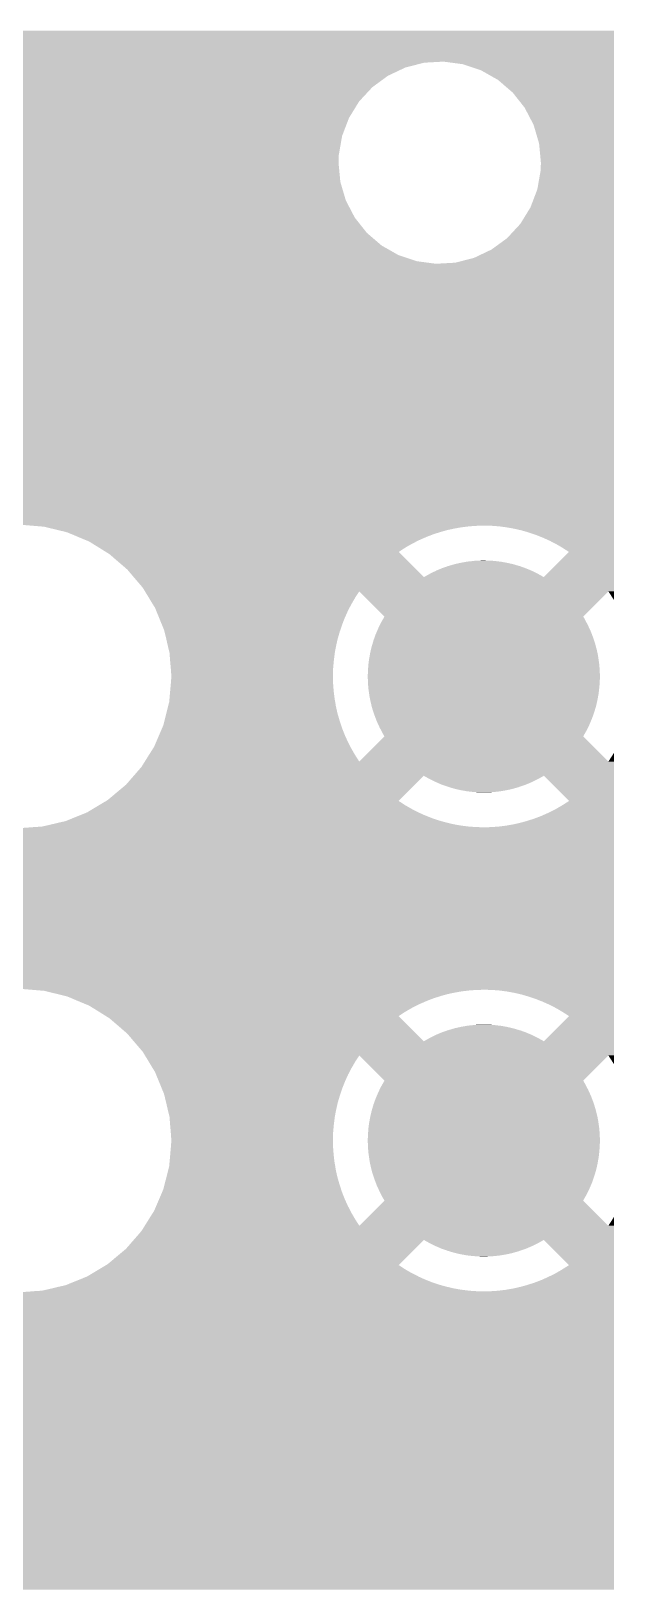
# Model space of a CAD drawing. Extents: x 295 to 953, y 10 to 290.
# Drawn here: x 727.81 to 734.82, y 71.79 to 90.56 of the extents above; entities that cross this region are included whole.
import ezdxf

# ---------------------------------------------------------------- set-up
doc = ezdxf.new("R2010")
doc.units = 0
doc.header["$LTSCALE"] = 5
doc.header["$MEASUREMENT"] = 0
doc.layers.add('PWR1', color=7, linetype='CONTINUOUS')

msp = doc.modelspace()

# ---------------------------------------------------------------- linework, layer by layer
at = {"layer": 'PWR1'}
for points in [[(525.272, 90.194), (525.272, 90.554), (734.822, 90.194), (734.822, 90.554)], [(716.615, 90.554), (716.847, 90.567), (734.822, 90.554), (734.822, 90.567)], [(525.272, 90.181), (525.272, 90.194), (732.539, 90.181), (732.772, 90.194)], [(525.272, 90.123), (525.272, 90.181), (732.313, 90.123), (732.539, 90.181)], [(525.272, 90.024), (525.272, 90.123), (732.103, 90.024), (732.313, 90.123)], [(733.003, 90.163), (732.772, 90.194), (734.822, 90.163), (734.822, 90.194)], [(733.224, 90.089), (733.003, 90.163), (734.822, 90.089), (734.822, 90.163)], [(733.427, 89.974), (733.224, 90.089), (734.822, 89.974), (734.822, 90.089)], [(525.272, 89.886), (525.272, 90.024), (731.915, 89.886), (732.103, 90.024)], [(733.604, 89.822), (733.427, 89.974), (734.822, 89.822), (734.822, 89.974)], [(525.272, 89.715), (525.272, 89.886), (731.756, 89.715), (731.915, 89.886)], [(525.272, 89.516), (525.272, 89.715), (731.634, 89.516), (731.756, 89.715)], [(733.748, 89.64), (733.604, 89.822), (734.822, 89.64), (734.822, 89.822)], [(733.856, 89.433), (733.748, 89.64), (734.822, 89.433), (734.822, 89.64)], [(525.272, 89.299), (525.272, 89.516), (731.551, 89.299), (731.634, 89.516)], [(733.922, 89.209), (733.856, 89.433), (734.822, 89.209), (734.822, 89.433)], [(525.272, 89.069), (525.272, 89.299), (731.511, 89.069), (731.551, 89.299)], [(733.944, 88.977), (733.922, 89.209), (734.822, 88.977), (734.822, 89.209)], [(525.272, 88.977), (525.272, 89.069), (731.508, 88.977), (731.511, 89.069)], [(525.272, 88.745), (525.272, 88.977), (731.53, 88.745), (731.508, 88.977)], [(733.941, 88.885), (733.944, 88.977), (734.822, 88.885), (734.822, 88.977)], [(733.901, 88.656), (733.941, 88.885), (734.822, 88.656), (734.822, 88.885)], [(525.272, 88.522), (525.272, 88.745), (731.596, 88.522), (731.53, 88.745)], [(733.818, 88.438), (733.901, 88.656), (734.822, 88.438), (734.822, 88.656)], [(525.272, 88.315), (525.272, 88.522), (731.704, 88.315), (731.596, 88.522)], [(733.696, 88.24), (733.818, 88.438), (734.822, 88.24), (734.822, 88.438)], [(525.272, 88.132), (525.272, 88.315), (731.849, 88.132), (731.704, 88.315)], [(733.537, 88.068), (733.696, 88.24), (734.822, 88.068), (734.822, 88.24)], [(525.272, 87.98), (525.272, 88.132), (732.026, 87.98), (731.849, 88.132)], [(733.349, 87.931), (733.537, 88.068), (734.822, 87.931), (734.822, 88.068)], [(525.272, 87.865), (525.272, 87.98), (732.228, 87.865), (732.026, 87.98)], [(525.272, 87.791), (525.272, 87.865), (732.449, 87.791), (732.228, 87.865)], [(732.913, 87.773), (733.139, 87.831), (734.822, 87.773), (734.822, 87.831)], [(733.139, 87.831), (733.349, 87.931), (734.822, 87.831), (734.822, 87.931)], [(525.272, 87.76), (525.272, 87.791), (732.68, 87.76), (732.449, 87.791)], [(525.272, 86.088), (525.272, 87.76), (734.822, 86.088), (734.822, 87.76)], [(732.68, 87.76), (732.913, 87.773), (734.822, 87.76), (734.822, 87.773)], [(688.171, 86.051), (687.651, 86.088), (734.822, 86.051), (734.822, 86.088)], [(688.687, 85.969), (688.171, 86.051), (734.822, 85.969), (734.822, 86.051)], [(689.193, 85.843), (688.687, 85.969), (734.822, 85.843), (734.822, 85.969)], [(689.687, 85.675), (689.193, 85.843), (734.822, 85.675), (734.822, 85.843)], [(690.165, 85.465), (689.687, 85.675), (734.822, 85.465), (734.822, 85.675)], [(690.623, 85.215), (690.165, 85.465), (734.822, 85.215), (734.822, 85.465)], [(691.057, 84.926), (690.623, 85.215), (734.822, 84.926), (734.822, 85.215)], [(691.445, 84.618), (691.057, 84.926), (734.822, 84.618), (734.822, 84.926)], [(727.812, 84.607), (727.68, 84.618), (734.822, 84.607), (734.822, 84.618)], [(727.834, 84.605), (727.812, 84.607), (733.175, 84.605), (733.265, 84.607)], [(727.908, 84.599), (727.834, 84.605), (733.085, 84.599), (733.175, 84.605)], [(727.965, 84.594), (727.908, 84.599), (733.045, 84.594), (733.085, 84.599)], [(727.989, 84.588), (727.965, 84.594), (732.995, 84.588), (733.045, 84.594)], [(728.051, 84.573), (727.989, 84.588), (732.907, 84.573), (732.995, 84.588)], [(728.131, 84.554), (728.051, 84.573), (732.819, 84.554), (732.907, 84.573)], [(728.228, 84.53), (728.131, 84.554), (732.732, 84.53), (732.819, 84.554)], [(728.242, 84.526), (728.228, 84.53), (732.721, 84.526), (732.732, 84.53)], [(728.301, 84.502), (728.242, 84.526), (732.646, 84.502), (732.721, 84.526)], [(728.378, 84.469), (728.301, 84.502), (732.562, 84.469), (732.646, 84.502)], [(728.465, 84.433), (728.378, 84.469), (732.48, 84.433), (732.562, 84.469)], [(733.355, 84.605), (733.265, 84.607), (734.822, 84.605), (734.822, 84.607)], [(733.445, 84.598), (733.355, 84.605), (734.822, 84.598), (734.822, 84.605)], [(733.534, 84.586), (733.445, 84.598), (734.822, 84.586), (734.822, 84.598)], [(733.623, 84.57), (733.534, 84.586), (734.822, 84.57), (734.822, 84.586)], [(733.71, 84.55), (733.623, 84.57), (734.822, 84.55), (734.822, 84.57)], [(733.797, 84.525), (733.71, 84.55), (734.822, 84.525), (734.822, 84.55)], [(733.882, 84.496), (733.797, 84.525), (734.822, 84.496), (734.822, 84.525)], [(733.966, 84.463), (733.882, 84.496), (734.822, 84.463), (734.822, 84.496)], [(734.048, 84.426), (733.966, 84.463), (734.822, 84.426), (734.822, 84.463)], [(728.506, 84.416), (728.465, 84.433), (732.446, 84.416), (732.48, 84.433)], [(728.544, 84.392), (728.506, 84.416), (732.399, 84.392), (732.446, 84.416)], [(728.616, 84.348), (728.544, 84.392), (732.321, 84.348), (732.399, 84.392)], [(728.694, 84.299), (728.616, 84.348), (732.245, 84.299), (732.321, 84.348)], [(728.708, 84.29), (728.694, 84.299), (732.232, 84.29), (732.245, 84.299)], [(728.749, 84.265), (728.708, 84.29), (732.257, 84.265), (732.232, 84.29)], [(728.965, 84.079), (728.749, 84.265), (732.443, 84.079), (732.257, 84.265)], [(733.979, 83.987), (734.282, 84.29), (734.822, 83.987), (734.822, 84.29)], [(734.128, 84.385), (734.048, 84.426), (734.822, 84.385), (734.822, 84.426)], [(734.206, 84.339), (734.128, 84.385), (734.822, 84.339), (734.822, 84.385)], [(734.282, 84.29), (734.206, 84.339), (734.822, 84.29), (734.822, 84.339)], [(729.043, 83.987), (728.965, 84.079), (732.535, 83.987), (732.443, 84.079)], [(732.689, 84.068), (732.748, 84.092), (733.824, 84.068), (733.766, 84.092)], [(732.748, 84.092), (732.762, 84.098), (733.766, 84.092), (733.751, 84.098)], [(732.762, 84.098), (732.823, 84.119), (733.751, 84.098), (733.692, 84.119)], [(732.823, 84.119), (732.837, 84.123), (733.692, 84.119), (733.676, 84.123)], [(732.837, 84.123), (732.899, 84.141), (733.676, 84.123), (733.616, 84.141)], [(732.899, 84.141), (732.913, 84.145), (733.616, 84.141), (733.6, 84.145)], [(732.913, 84.145), (732.976, 84.159), (733.6, 84.145), (733.539, 84.159)], [(732.976, 84.159), (732.99, 84.162), (733.539, 84.159), (733.522, 84.162)], [(732.99, 84.162), (733.054, 84.173), (733.522, 84.162), (733.462, 84.173)], [(733.054, 84.173), (733.068, 84.175), (733.462, 84.173), (733.443, 84.175)], [(733.068, 84.175), (733.134, 84.182), (733.443, 84.175), (733.383, 84.182)], [(733.134, 84.182), (733.146, 84.184), (733.383, 84.182), (733.362, 84.184)], [(733.146, 84.184), (733.217, 84.187), (733.362, 84.184), (733.304, 84.187)], [(733.217, 84.187), (733.225, 84.188), (733.304, 84.187), (733.225, 84.188)], [(729.15, 83.862), (729.043, 83.987), (734.822, 83.862), (734.822, 83.987)], [(732.535, 83.987), (732.549, 83.995), (733.979, 83.987), (733.965, 83.995)], [(732.549, 83.995), (732.605, 84.026), (733.965, 83.995), (733.91, 84.026)], [(732.605, 84.026), (732.618, 84.033), (733.91, 84.026), (733.895, 84.033)], [(732.618, 84.033), (732.676, 84.061), (733.895, 84.033), (733.839, 84.061)], [(732.676, 84.061), (732.689, 84.068), (733.839, 84.061), (733.824, 84.068)], [(729.178, 83.816), (729.15, 83.862), (734.822, 83.816), (734.822, 83.862)], [(729.224, 83.741), (729.178, 83.816), (731.709, 83.741), (731.758, 83.816)], [(729.271, 83.663), (729.224, 83.741), (731.664, 83.663), (731.709, 83.741)], [(732.061, 83.513), (731.758, 83.816), (734.453, 83.513), (734.756, 83.816)], [(734.809, 83.734), (734.756, 83.816), (734.822, 83.734), (734.822, 83.816)], [(734.821, 83.714), (734.809, 83.734), (734.822, 83.714), (734.822, 83.734)], [(734.821, 83.714), (734.821, 83.714), (734.821, 83.714), (734.822, 83.714)], [(729.299, 83.618), (729.271, 83.663), (731.64, 83.618), (731.664, 83.663)], [(729.313, 83.583), (729.299, 83.618), (731.622, 83.583), (731.64, 83.618)], [(729.347, 83.501), (729.313, 83.583), (731.585, 83.501), (731.622, 83.583)], [(732.038, 83.472), (732.061, 83.513), (734.477, 83.472), (734.453, 83.513)], [(729.381, 83.417), (729.347, 83.501), (731.552, 83.417), (731.585, 83.501)], [(729.407, 83.354), (729.381, 83.417), (731.531, 83.354), (731.552, 83.417)], [(729.413, 83.331), (729.407, 83.354), (731.523, 83.331), (731.531, 83.354)], [(729.434, 83.245), (729.413, 83.331), (731.498, 83.245), (731.523, 83.331)], [(731.956, 83.301), (731.969, 83.33), (734.557, 83.301), (734.546, 83.33)], [(731.969, 83.33), (731.987, 83.373), (734.546, 83.33), (734.526, 83.373)], [(731.987, 83.373), (732.001, 83.402), (734.526, 83.373), (734.513, 83.402)], [(732.001, 83.402), (732.022, 83.444), (734.513, 83.402), (734.491, 83.444)], [(732.022, 83.444), (732.038, 83.472), (734.491, 83.444), (734.477, 83.472)], [(729.454, 83.157), (729.434, 83.245), (731.478, 83.157), (731.498, 83.245)], [(729.474, 83.076), (729.454, 83.157), (731.463, 83.076), (731.478, 83.157)], [(731.896, 83.105), (731.907, 83.151), (734.618, 83.105), (734.606, 83.151)], [(731.907, 83.151), (731.916, 83.181), (734.606, 83.151), (734.598, 83.181)], [(731.916, 83.181), (731.929, 83.226), (734.598, 83.181), (734.584, 83.226)], [(731.929, 83.226), (731.94, 83.256), (734.584, 83.226), (734.574, 83.256)], [(731.94, 83.256), (731.956, 83.301), (734.574, 83.256), (734.557, 83.301)], [(729.474, 83.068), (729.474, 83.076), (731.462, 83.068), (731.463, 83.076)], [(729.481, 82.979), (729.474, 83.068), (731.451, 82.979), (731.462, 83.068)], [(729.489, 82.889), (729.481, 82.979), (731.443, 82.889), (731.451, 82.979)], [(731.866, 82.917), (731.869, 82.949), (734.648, 82.917), (734.645, 82.949)], [(731.869, 82.949), (731.875, 82.996), (734.645, 82.949), (734.638, 82.996)], [(731.875, 82.996), (731.881, 83.027), (734.638, 82.996), (734.634, 83.027)], [(731.881, 83.027), (731.889, 83.074), (734.634, 83.027), (734.625, 83.074)], [(731.889, 83.074), (731.896, 83.105), (734.625, 83.074), (734.618, 83.105)], [(729.496, 82.791), (729.489, 82.889), (731.441, 82.791), (731.443, 82.889)], [(729.489, 82.701), (729.496, 82.791), (731.443, 82.701), (731.441, 82.791)], [(731.86, 82.791), (731.861, 82.839), (734.654, 82.791), (734.653, 82.839)], [(731.861, 82.744), (731.86, 82.791), (734.653, 82.744), (734.654, 82.791)], [(731.861, 82.839), (731.863, 82.87), (734.653, 82.839), (734.652, 82.87)], [(731.863, 82.87), (731.866, 82.917), (734.652, 82.87), (734.648, 82.917)], [(729.473, 82.522), (729.481, 82.611), (731.461, 82.522), (731.45, 82.611)], [(729.481, 82.611), (729.489, 82.701), (731.45, 82.611), (731.443, 82.701)], [(731.862, 82.712), (731.861, 82.744), (734.651, 82.712), (734.653, 82.744)], [(731.866, 82.665), (731.862, 82.712), (734.648, 82.665), (734.651, 82.712)], [(731.869, 82.633), (731.866, 82.665), (734.644, 82.633), (734.648, 82.665)], [(731.876, 82.587), (731.869, 82.633), (734.639, 82.587), (734.644, 82.633)], [(731.88, 82.555), (731.876, 82.587), (734.633, 82.555), (734.639, 82.587)], [(729.435, 82.345), (729.457, 82.433), (731.496, 82.345), (731.476, 82.433)], [(729.457, 82.433), (729.47, 82.484), (731.476, 82.433), (731.468, 82.484)], [(729.47, 82.484), (729.473, 82.522), (731.468, 82.484), (731.461, 82.522)], [(731.889, 82.509), (731.88, 82.555), (734.625, 82.509), (734.633, 82.555)], [(731.896, 82.478), (731.889, 82.509), (734.618, 82.478), (734.625, 82.509)], [(731.907, 82.432), (731.896, 82.478), (734.607, 82.432), (734.618, 82.478)], [(731.915, 82.401), (731.907, 82.432), (734.598, 82.401), (734.607, 82.432)], [(731.93, 82.356), (731.915, 82.401), (734.584, 82.356), (734.598, 82.401)], [(729.386, 82.173), (729.4, 82.207), (731.549, 82.173), (731.538, 82.207)], [(729.4, 82.207), (729.413, 82.259), (731.538, 82.207), (731.521, 82.259)], [(729.413, 82.259), (729.435, 82.345), (731.521, 82.259), (731.496, 82.345)], [(731.94, 82.326), (731.93, 82.356), (734.574, 82.326), (734.584, 82.356)], [(731.957, 82.282), (731.94, 82.326), (734.558, 82.282), (734.574, 82.326)], [(731.968, 82.252), (731.957, 82.282), (734.545, 82.252), (734.558, 82.282)], [(731.988, 82.209), (731.968, 82.252), (734.527, 82.209), (734.545, 82.252)], [(732.001, 82.18), (731.988, 82.209), (734.513, 82.18), (734.527, 82.209)], [(729.315, 82.007), (729.35, 82.089), (731.619, 82.007), (731.582, 82.089)], [(729.35, 82.089), (729.386, 82.173), (731.582, 82.089), (731.549, 82.173)], [(731.758, 81.766), (732.061, 82.069), (734.756, 81.766), (734.453, 82.069)], [(732.023, 82.138), (732.001, 82.18), (734.492, 82.138), (734.513, 82.18)], [(732.037, 82.11), (732.023, 82.138), (734.476, 82.11), (734.492, 82.138)], [(732.061, 82.069), (732.037, 82.11), (734.453, 82.069), (734.476, 82.11)], [(729.176, 81.766), (729.228, 81.849), (731.758, 81.766), (731.705, 81.849)], [(729.228, 81.849), (729.277, 81.927), (731.705, 81.849), (731.66, 81.927)], [(729.277, 81.927), (729.288, 81.944), (731.66, 81.927), (731.651, 81.944)], [(729.288, 81.944), (729.315, 82.007), (731.651, 81.944), (731.619, 82.007)], [(734.756, 81.766), (734.805, 81.842), (734.822, 81.766), (734.822, 81.842)], [(734.805, 81.842), (734.821, 81.869), (734.822, 81.842), (734.822, 81.869)], [(734.821, 81.869), (734.821, 81.869), (734.822, 81.869), (734.821, 81.869)], [(729.043, 81.595), (729.136, 81.702), (734.822, 81.595), (734.822, 81.702)], [(729.136, 81.702), (729.176, 81.766), (734.822, 81.702), (734.822, 81.766)], [(728.73, 81.304), (728.949, 81.487), (732.243, 81.304), (732.427, 81.487)], [(728.949, 81.487), (729.043, 81.595), (732.427, 81.487), (732.535, 81.595)], [(732.549, 81.587), (732.535, 81.595), (733.965, 81.587), (733.979, 81.595)], [(732.604, 81.556), (732.549, 81.587), (733.909, 81.556), (733.965, 81.587)], [(732.619, 81.549), (732.604, 81.556), (733.896, 81.549), (733.909, 81.556)], [(732.675, 81.521), (732.619, 81.549), (733.838, 81.521), (733.896, 81.549)], [(732.69, 81.515), (732.675, 81.521), (733.825, 81.515), (733.838, 81.521)], [(732.747, 81.49), (732.69, 81.515), (733.765, 81.49), (733.825, 81.515)], [(732.763, 81.485), (732.747, 81.49), (733.752, 81.485), (733.765, 81.49)], [(732.822, 81.464), (732.763, 81.485), (733.691, 81.464), (733.752, 81.485)], [(732.838, 81.459), (732.822, 81.464), (733.677, 81.459), (733.691, 81.464)], [(732.898, 81.441), (732.838, 81.459), (733.615, 81.441), (733.677, 81.459)], [(734.282, 81.292), (733.979, 81.595), (734.822, 81.292), (734.822, 81.595)], [(728.629, 81.243), (728.711, 81.292), (732.307, 81.243), (732.232, 81.292)], [(728.711, 81.292), (728.73, 81.304), (732.232, 81.292), (732.243, 81.304)], [(732.914, 81.437), (732.898, 81.441), (733.601, 81.437), (733.615, 81.441)], [(732.974, 81.423), (732.914, 81.437), (733.538, 81.423), (733.601, 81.437)], [(732.992, 81.42), (732.974, 81.423), (733.524, 81.42), (733.538, 81.423)], [(733.052, 81.409), (732.992, 81.42), (733.459, 81.409), (733.524, 81.42)], [(733.071, 81.407), (733.052, 81.409), (733.446, 81.407), (733.459, 81.409)], [(733.131, 81.4), (733.071, 81.407), (733.38, 81.4), (733.446, 81.407)], [(733.152, 81.399), (733.131, 81.4), (733.368, 81.399), (733.38, 81.4)], [(733.21, 81.395), (733.152, 81.399), (733.297, 81.395), (733.368, 81.399)], [(733.289, 81.395), (733.21, 81.395), (733.289, 81.395), (733.297, 81.395)], [(734.193, 81.235), (734.269, 81.283), (734.822, 81.235), (734.822, 81.283)], [(734.269, 81.283), (734.282, 81.292), (734.822, 81.283), (734.822, 81.292)], [(728.241, 81.057), (728.312, 81.086), (732.717, 81.057), (732.631, 81.086)], [(728.312, 81.086), (728.394, 81.119), (732.631, 81.086), (732.548, 81.119)], [(728.394, 81.119), (728.485, 81.156), (732.548, 81.119), (732.466, 81.156)], [(728.485, 81.156), (728.486, 81.157), (732.466, 81.156), (732.466, 81.157)], [(728.486, 81.157), (728.554, 81.198), (732.466, 81.157), (732.385, 81.198)], [(728.554, 81.198), (728.629, 81.243), (732.385, 81.198), (732.307, 81.243)], [(733.782, 81.053), (733.868, 81.081), (734.822, 81.053), (734.822, 81.081)], [(733.868, 81.081), (733.952, 81.113), (734.822, 81.081), (734.822, 81.113)], [(733.952, 81.113), (734.034, 81.15), (734.822, 81.113), (734.822, 81.15)], [(734.034, 81.15), (734.115, 81.19), (734.822, 81.15), (734.822, 81.19)], [(734.115, 81.19), (734.193, 81.235), (734.822, 81.19), (734.822, 81.235)], [(693.546, 80.519), (693.488, 80.964), (734.822, 80.519), (734.822, 80.964)], [(727.657, 80.964), (727.812, 80.975), (734.822, 80.964), (734.822, 80.975)], [(727.812, 80.975), (727.849, 80.978), (733.249, 80.975), (733.159, 80.978)], [(727.849, 80.978), (727.942, 80.984), (733.159, 80.978), (733.074, 80.984)], [(727.942, 80.984), (727.944, 80.985), (733.074, 80.984), (733.069, 80.985)], [(727.944, 80.985), (727.993, 80.996), (733.069, 80.985), (732.98, 80.996)], [(727.993, 80.996), (728.062, 81.012), (732.98, 80.996), (732.891, 81.012)], [(728.062, 81.012), (728.149, 81.033), (732.891, 81.012), (732.803, 81.033)], [(728.149, 81.033), (728.22, 81.049), (732.803, 81.033), (732.745, 81.049)], [(728.22, 81.049), (728.241, 81.057), (732.745, 81.049), (732.717, 81.057)], [(733.249, 80.975), (733.339, 80.977), (734.822, 80.975), (734.822, 80.977)], [(733.339, 80.977), (733.429, 80.983), (734.822, 80.977), (734.822, 80.983)], [(733.429, 80.983), (733.518, 80.994), (734.822, 80.983), (734.822, 80.994)], [(733.518, 80.994), (733.607, 81.009), (734.822, 80.994), (734.822, 81.009)], [(733.607, 81.009), (733.695, 81.029), (734.822, 81.009), (734.822, 81.029)], [(733.695, 81.029), (733.782, 81.053), (734.822, 81.029), (734.822, 81.053)], [(693.568, 79.997), (693.546, 80.519), (734.822, 79.997), (734.822, 80.519)], [(693.558, 79.644), (693.568, 79.997), (734.822, 79.644), (734.822, 79.997)], [(693.505, 79.125), (693.558, 79.644), (734.822, 79.125), (734.822, 79.644)], [(693.488, 79.03), (693.505, 79.125), (734.822, 79.03), (734.822, 79.125)], [(727.812, 79.019), (727.68, 79.03), (734.822, 79.019), (734.822, 79.03)], [(727.834, 79.017), (727.812, 79.019), (733.175, 79.017), (733.265, 79.019)], [(727.908, 79.011), (727.834, 79.017), (733.085, 79.011), (733.175, 79.017)], [(727.965, 79.006), (727.908, 79.011), (733.045, 79.006), (733.085, 79.011)], [(733.355, 79.017), (733.265, 79.019), (734.822, 79.017), (734.822, 79.019)], [(733.445, 79.01), (733.355, 79.017), (734.822, 79.01), (734.822, 79.017)], [(733.534, 78.998), (733.445, 79.01), (734.822, 78.998), (734.822, 79.01)], [(727.989, 79), (727.965, 79.006), (732.995, 79), (733.045, 79.006)], [(728.051, 78.985), (727.989, 79), (732.907, 78.985), (732.995, 79)], [(728.131, 78.966), (728.051, 78.985), (732.819, 78.966), (732.907, 78.985)], [(728.228, 78.942), (728.131, 78.966), (732.732, 78.942), (732.819, 78.966)], [(728.242, 78.938), (728.228, 78.942), (732.721, 78.938), (732.732, 78.942)], [(728.301, 78.914), (728.242, 78.938), (732.646, 78.914), (732.721, 78.938)], [(728.378, 78.881), (728.301, 78.914), (732.562, 78.881), (732.646, 78.914)], [(728.465, 78.845), (728.378, 78.881), (732.48, 78.845), (732.562, 78.881)], [(728.506, 78.828), (728.465, 78.845), (732.446, 78.828), (732.48, 78.845)], [(728.544, 78.804), (728.506, 78.828), (732.399, 78.804), (732.446, 78.828)], [(733.623, 78.982), (733.534, 78.998), (734.822, 78.982), (734.822, 78.998)], [(733.71, 78.962), (733.623, 78.982), (734.822, 78.962), (734.822, 78.982)], [(733.797, 78.937), (733.71, 78.962), (734.822, 78.937), (734.822, 78.962)], [(733.882, 78.908), (733.797, 78.937), (734.822, 78.908), (734.822, 78.937)], [(733.966, 78.875), (733.882, 78.908), (734.822, 78.875), (734.822, 78.908)], [(734.048, 78.838), (733.966, 78.875), (734.822, 78.838), (734.822, 78.875)], [(734.128, 78.797), (734.048, 78.838), (734.822, 78.797), (734.822, 78.838)], [(728.616, 78.76), (728.544, 78.804), (732.321, 78.76), (732.399, 78.804)], [(728.694, 78.711), (728.616, 78.76), (732.245, 78.711), (732.321, 78.76)], [(728.708, 78.702), (728.694, 78.711), (732.232, 78.702), (732.245, 78.711)], [(728.749, 78.677), (728.708, 78.702), (732.257, 78.677), (732.232, 78.702)], [(728.965, 78.491), (728.749, 78.677), (732.443, 78.491), (732.257, 78.677)], [(733.979, 78.399), (734.282, 78.702), (734.822, 78.399), (734.822, 78.702)], [(734.206, 78.751), (734.128, 78.797), (734.822, 78.751), (734.822, 78.797)], [(734.282, 78.702), (734.206, 78.751), (734.822, 78.702), (734.822, 78.751)], [(729.043, 78.399), (728.965, 78.491), (732.535, 78.399), (732.443, 78.491)], [(732.605, 78.438), (732.618, 78.445), (733.91, 78.438), (733.895, 78.445)], [(732.618, 78.445), (732.676, 78.473), (733.895, 78.445), (733.839, 78.473)], [(732.676, 78.473), (732.689, 78.48), (733.839, 78.473), (733.824, 78.48)], [(732.689, 78.48), (732.748, 78.504), (733.824, 78.48), (733.766, 78.504)], [(732.748, 78.504), (732.762, 78.51), (733.766, 78.504), (733.751, 78.51)], [(732.762, 78.51), (732.823, 78.531), (733.751, 78.51), (733.692, 78.531)], [(732.823, 78.531), (732.837, 78.535), (733.692, 78.531), (733.676, 78.535)], [(732.837, 78.535), (732.899, 78.553), (733.676, 78.535), (733.616, 78.553)], [(732.899, 78.553), (732.913, 78.557), (733.616, 78.553), (733.6, 78.557)], [(732.913, 78.557), (732.976, 78.571), (733.6, 78.557), (733.539, 78.571)], [(732.976, 78.571), (732.99, 78.574), (733.539, 78.571), (733.522, 78.574)], [(732.99, 78.574), (733.054, 78.585), (733.522, 78.574), (733.462, 78.585)], [(733.054, 78.585), (733.068, 78.587), (733.462, 78.585), (733.443, 78.587)], [(733.068, 78.587), (733.134, 78.594), (733.443, 78.587), (733.383, 78.594)], [(733.134, 78.594), (733.146, 78.596), (733.383, 78.594), (733.362, 78.596)], [(733.146, 78.596), (733.217, 78.599), (733.362, 78.596), (733.304, 78.599)], [(733.217, 78.599), (733.225, 78.6), (733.304, 78.599), (733.225, 78.6)], [(729.15, 78.274), (729.043, 78.399), (734.822, 78.274), (734.822, 78.399)], [(729.178, 78.228), (729.15, 78.274), (734.822, 78.228), (734.822, 78.274)], [(732.535, 78.399), (732.549, 78.407), (733.979, 78.399), (733.965, 78.407)], [(732.549, 78.407), (732.605, 78.438), (733.965, 78.407), (733.91, 78.438)], [(729.224, 78.153), (729.178, 78.228), (731.709, 78.153), (731.758, 78.228)], [(729.271, 78.075), (729.224, 78.153), (731.664, 78.075), (731.709, 78.153)], [(729.299, 78.03), (729.271, 78.075), (731.64, 78.03), (731.664, 78.075)], [(732.061, 77.925), (731.758, 78.228), (734.453, 77.925), (734.756, 78.228)], [(734.809, 78.146), (734.756, 78.228), (734.822, 78.146), (734.822, 78.228)], [(734.821, 78.126), (734.809, 78.146), (734.822, 78.126), (734.822, 78.146)], [(734.821, 78.126), (734.821, 78.126), (734.821, 78.126), (734.822, 78.126)], [(729.313, 77.995), (729.299, 78.03), (731.622, 77.995), (731.64, 78.03)], [(729.347, 77.913), (729.313, 77.995), (731.585, 77.913), (731.622, 77.995)], [(729.381, 77.829), (729.347, 77.913), (731.552, 77.829), (731.585, 77.913)], [(732.022, 77.856), (732.038, 77.884), (734.491, 77.856), (734.477, 77.884)], [(732.038, 77.884), (732.061, 77.925), (734.477, 77.884), (734.453, 77.925)], [(729.407, 77.766), (729.381, 77.829), (731.531, 77.766), (731.552, 77.829)], [(729.413, 77.743), (729.407, 77.766), (731.523, 77.743), (731.531, 77.766)], [(729.434, 77.657), (729.413, 77.743), (731.498, 77.657), (731.523, 77.743)], [(731.94, 77.668), (731.956, 77.713), (734.574, 77.668), (734.557, 77.713)], [(731.956, 77.713), (731.969, 77.742), (734.557, 77.713), (734.546, 77.742)], [(731.969, 77.742), (731.987, 77.785), (734.546, 77.742), (734.526, 77.785)], [(731.987, 77.785), (732.001, 77.814), (734.526, 77.785), (734.513, 77.814)], [(732.001, 77.814), (732.022, 77.856), (734.513, 77.814), (734.491, 77.856)], [(729.454, 77.569), (729.434, 77.657), (731.478, 77.569), (731.498, 77.657)], [(729.474, 77.488), (729.454, 77.569), (731.463, 77.488), (731.478, 77.569)], [(731.889, 77.486), (731.896, 77.517), (734.625, 77.486), (734.618, 77.517)], [(731.896, 77.517), (731.907, 77.563), (734.618, 77.517), (734.606, 77.563)], [(731.907, 77.563), (731.916, 77.593), (734.606, 77.563), (734.598, 77.593)], [(731.916, 77.593), (731.929, 77.638), (734.598, 77.593), (734.584, 77.638)], [(731.929, 77.638), (731.94, 77.668), (734.584, 77.638), (734.574, 77.668)], [(729.474, 77.48), (729.474, 77.488), (731.462, 77.48), (731.463, 77.488)], [(729.481, 77.391), (729.474, 77.48), (731.451, 77.391), (731.462, 77.48)], [(729.489, 77.301), (729.481, 77.391), (731.443, 77.301), (731.451, 77.391)], [(731.863, 77.282), (731.866, 77.329), (734.652, 77.282), (734.648, 77.329)], [(731.866, 77.329), (731.869, 77.361), (734.648, 77.329), (734.645, 77.361)], [(731.869, 77.361), (731.875, 77.408), (734.645, 77.361), (734.638, 77.408)], [(731.875, 77.408), (731.881, 77.439), (734.638, 77.408), (734.634, 77.439)], [(731.881, 77.439), (731.889, 77.486), (734.634, 77.439), (734.625, 77.486)], [(729.496, 77.203), (729.489, 77.301), (731.441, 77.203), (731.443, 77.301)], [(729.489, 77.113), (729.496, 77.203), (731.443, 77.113), (731.441, 77.203)], [(731.86, 77.203), (731.861, 77.251), (734.654, 77.203), (734.653, 77.251)], [(731.861, 77.156), (731.86, 77.203), (734.653, 77.156), (734.654, 77.203)], [(731.861, 77.251), (731.863, 77.282), (734.653, 77.251), (734.652, 77.282)], [(731.862, 77.124), (731.861, 77.156), (734.651, 77.124), (734.653, 77.156)], [(729.473, 76.934), (729.481, 77.023), (731.461, 76.934), (731.45, 77.023)], [(729.481, 77.023), (729.489, 77.113), (731.45, 77.023), (731.443, 77.113)], [(731.866, 77.077), (731.862, 77.124), (734.648, 77.077), (734.651, 77.124)], [(731.869, 77.045), (731.866, 77.077), (734.644, 77.045), (734.648, 77.077)], [(731.876, 76.999), (731.869, 77.045), (734.639, 76.999), (734.644, 77.045)], [(731.88, 76.967), (731.876, 76.999), (734.633, 76.967), (734.639, 76.999)], [(731.889, 76.921), (731.88, 76.967), (734.625, 76.921), (734.633, 76.967)], [(729.413, 76.671), (729.435, 76.757), (731.521, 76.671), (731.496, 76.757)], [(729.435, 76.757), (729.457, 76.845), (731.496, 76.757), (731.476, 76.845)], [(729.457, 76.845), (729.47, 76.896), (731.476, 76.845), (731.468, 76.896)], [(729.47, 76.896), (729.473, 76.934), (731.468, 76.896), (731.461, 76.934)], [(731.896, 76.89), (731.889, 76.921), (734.618, 76.89), (734.625, 76.921)], [(731.907, 76.844), (731.896, 76.89), (734.607, 76.844), (734.618, 76.89)], [(731.915, 76.813), (731.907, 76.844), (734.598, 76.813), (734.607, 76.844)], [(731.93, 76.768), (731.915, 76.813), (734.584, 76.768), (734.598, 76.813)], [(731.94, 76.738), (731.93, 76.768), (734.574, 76.738), (734.584, 76.768)], [(729.35, 76.501), (729.386, 76.585), (731.582, 76.501), (731.549, 76.585)], [(729.386, 76.585), (729.4, 76.619), (731.549, 76.585), (731.538, 76.619)], [(729.4, 76.619), (729.413, 76.671), (731.538, 76.619), (731.521, 76.671)], [(731.957, 76.694), (731.94, 76.738), (734.558, 76.694), (734.574, 76.738)], [(731.968, 76.664), (731.957, 76.694), (734.545, 76.664), (734.558, 76.694)], [(731.988, 76.621), (731.968, 76.664), (734.527, 76.621), (734.545, 76.664)], [(732.001, 76.592), (731.988, 76.621), (734.513, 76.592), (734.527, 76.621)], [(732.023, 76.55), (732.001, 76.592), (734.492, 76.55), (734.513, 76.592)], [(729.288, 76.356), (729.315, 76.419), (731.651, 76.356), (731.619, 76.419)], [(729.315, 76.419), (729.35, 76.501), (731.619, 76.419), (731.582, 76.501)], [(731.758, 76.178), (732.061, 76.481), (734.756, 76.178), (734.453, 76.481)], [(732.037, 76.522), (732.023, 76.55), (734.476, 76.522), (734.492, 76.55)], [(732.061, 76.481), (732.037, 76.522), (734.453, 76.481), (734.476, 76.522)], [(729.176, 76.178), (729.228, 76.261), (731.758, 76.178), (731.705, 76.261)], [(729.228, 76.261), (729.277, 76.339), (731.705, 76.261), (731.66, 76.339)], [(729.277, 76.339), (729.288, 76.356), (731.66, 76.339), (731.651, 76.356)], [(734.756, 76.178), (734.805, 76.254), (734.822, 76.178), (734.822, 76.254)], [(734.805, 76.254), (734.821, 76.281), (734.822, 76.254), (734.822, 76.281)], [(734.821, 76.281), (734.821, 76.281), (734.822, 76.281), (734.821, 76.281)], [(728.949, 75.899), (729.043, 76.007), (732.427, 75.899), (732.535, 76.007)], [(729.043, 76.007), (729.136, 76.114), (734.822, 76.007), (734.822, 76.114)], [(729.136, 76.114), (729.176, 76.178), (734.822, 76.114), (734.822, 76.178)], [(732.549, 75.999), (732.535, 76.007), (733.965, 75.999), (733.979, 76.007)], [(734.282, 75.704), (733.979, 76.007), (734.822, 75.704), (734.822, 76.007)], [(728.73, 75.716), (728.949, 75.899), (732.243, 75.716), (732.427, 75.899)], [(732.604, 75.968), (732.549, 75.999), (733.909, 75.968), (733.965, 75.999)], [(732.619, 75.961), (732.604, 75.968), (733.896, 75.961), (733.909, 75.968)], [(732.675, 75.933), (732.619, 75.961), (733.838, 75.933), (733.896, 75.961)], [(732.69, 75.927), (732.675, 75.933), (733.825, 75.927), (733.838, 75.933)], [(732.747, 75.902), (732.69, 75.927), (733.765, 75.902), (733.825, 75.927)], [(732.763, 75.897), (732.747, 75.902), (733.752, 75.897), (733.765, 75.902)], [(732.822, 75.876), (732.763, 75.897), (733.691, 75.876), (733.752, 75.897)], [(732.838, 75.871), (732.822, 75.876), (733.677, 75.871), (733.691, 75.876)], [(732.898, 75.853), (732.838, 75.871), (733.615, 75.853), (733.677, 75.871)], [(732.914, 75.849), (732.898, 75.853), (733.601, 75.849), (733.615, 75.853)], [(732.974, 75.835), (732.914, 75.849), (733.538, 75.835), (733.601, 75.849)], [(732.992, 75.832), (732.974, 75.835), (733.524, 75.832), (733.538, 75.835)], [(733.052, 75.821), (732.992, 75.832), (733.459, 75.821), (733.524, 75.832)], [(733.071, 75.819), (733.052, 75.821), (733.446, 75.819), (733.459, 75.821)], [(733.131, 75.812), (733.071, 75.819), (733.38, 75.812), (733.446, 75.819)], [(728.554, 75.61), (728.629, 75.655), (732.385, 75.61), (732.307, 75.655)], [(728.629, 75.655), (728.711, 75.704), (732.307, 75.655), (732.232, 75.704)], [(728.711, 75.704), (728.73, 75.716), (732.232, 75.704), (732.243, 75.716)], [(733.152, 75.811), (733.131, 75.812), (733.368, 75.811), (733.38, 75.812)], [(733.21, 75.807), (733.152, 75.811), (733.297, 75.807), (733.368, 75.811)], [(733.289, 75.807), (733.21, 75.807), (733.289, 75.807), (733.297, 75.807)], [(734.115, 75.602), (734.193, 75.647), (734.822, 75.602), (734.822, 75.647)], [(734.193, 75.647), (734.269, 75.695), (734.822, 75.647), (734.822, 75.695)], [(734.269, 75.695), (734.282, 75.704), (734.822, 75.695), (734.822, 75.704)], [(728.062, 75.424), (728.149, 75.445), (732.891, 75.424), (732.803, 75.445)], [(728.149, 75.445), (728.22, 75.461), (732.803, 75.445), (732.745, 75.461)], [(728.22, 75.461), (728.241, 75.469), (732.745, 75.461), (732.717, 75.469)], [(728.241, 75.469), (728.312, 75.498), (732.717, 75.469), (732.631, 75.498)], [(728.312, 75.498), (728.394, 75.531), (732.631, 75.498), (732.548, 75.531)], [(728.394, 75.531), (728.485, 75.568), (732.548, 75.531), (732.466, 75.568)], [(728.485, 75.568), (728.486, 75.569), (732.466, 75.568), (732.466, 75.569)], [(728.486, 75.569), (728.554, 75.61), (732.466, 75.569), (732.385, 75.61)], [(733.695, 75.441), (733.782, 75.465), (734.822, 75.441), (734.822, 75.465)], [(733.782, 75.465), (733.868, 75.493), (734.822, 75.465), (734.822, 75.493)], [(733.868, 75.493), (733.952, 75.525), (734.822, 75.493), (734.822, 75.525)], [(733.952, 75.525), (734.034, 75.562), (734.822, 75.525), (734.822, 75.562)], [(734.034, 75.562), (734.115, 75.602), (734.822, 75.562), (734.822, 75.602)], [(691.193, 75.169), (691.438, 75.376), (734.822, 75.169), (734.822, 75.376)], [(727.657, 75.376), (727.812, 75.387), (734.822, 75.376), (734.822, 75.387)], [(727.812, 75.387), (727.849, 75.39), (733.249, 75.387), (733.159, 75.39)], [(727.849, 75.39), (727.942, 75.396), (733.159, 75.39), (733.074, 75.396)], [(727.942, 75.396), (727.944, 75.397), (733.074, 75.396), (733.069, 75.397)], [(727.944, 75.397), (727.993, 75.408), (733.069, 75.397), (732.98, 75.408)], [(727.993, 75.408), (728.062, 75.424), (732.98, 75.408), (732.891, 75.424)], [(733.249, 75.387), (733.339, 75.389), (734.822, 75.387), (734.822, 75.389)], [(733.339, 75.389), (733.429, 75.395), (734.822, 75.389), (734.822, 75.395)], [(733.429, 75.395), (733.518, 75.406), (734.822, 75.395), (734.822, 75.406)], [(733.518, 75.406), (733.607, 75.421), (734.822, 75.406), (734.822, 75.421)], [(733.607, 75.421), (733.695, 75.441), (734.822, 75.421), (734.822, 75.441)], [(690.766, 74.869), (691.193, 75.169), (734.822, 74.869), (734.822, 75.169)], [(690.315, 74.606), (690.766, 74.869), (734.822, 74.606), (734.822, 74.869)], [(689.844, 74.383), (690.315, 74.606), (734.822, 74.383), (734.822, 74.606)], [(689.355, 74.201), (689.844, 74.383), (734.822, 74.201), (734.822, 74.383)], [(688.852, 74.061), (689.355, 74.201), (734.822, 74.061), (734.822, 74.201)], [(687.82, 73.913), (688.339, 73.965), (734.822, 73.913), (734.822, 73.965)], [(688.339, 73.965), (688.852, 74.061), (734.822, 73.965), (734.822, 74.061)], [(564.135, 73.44), (564.492, 73.821), (734.822, 73.44), (734.822, 73.821)], [(564.492, 73.821), (564.559, 73.906), (734.822, 73.821), (734.822, 73.906)], [(687.298, 73.906), (687.82, 73.913), (734.822, 73.906), (734.822, 73.913)], [(563.746, 73.092), (564.135, 73.44), (734.822, 73.092), (734.822, 73.44)], [(563.33, 72.778), (563.746, 73.092), (734.822, 72.778), (734.822, 73.092)], [(562.888, 72.5), (563.33, 72.778), (734.822, 72.5), (734.822, 72.778)], [(562.424, 72.262), (562.888, 72.5), (734.822, 72.262), (734.822, 72.5)], [(561.941, 72.064), (562.424, 72.262), (734.822, 72.064), (734.822, 72.262)], [(561.443, 71.908), (561.941, 72.064), (734.822, 71.908), (734.822, 72.064)], [(560.94, 71.796), (561.443, 71.908), (734.822, 71.796), (734.822, 71.908)], [(560.933, 71.795), (560.94, 71.796), (734.821, 71.795), (734.822, 71.796)], [(560.933, 71.794), (560.933, 71.795), (734.821, 71.794), (734.821, 71.795)], [(560.934, 71.794), (560.933, 71.794), (734.82, 71.794), (734.821, 71.794)]]:
    msp.add_solid(points, dxfattribs=at)

doc.saveas('drawing.dxf')
